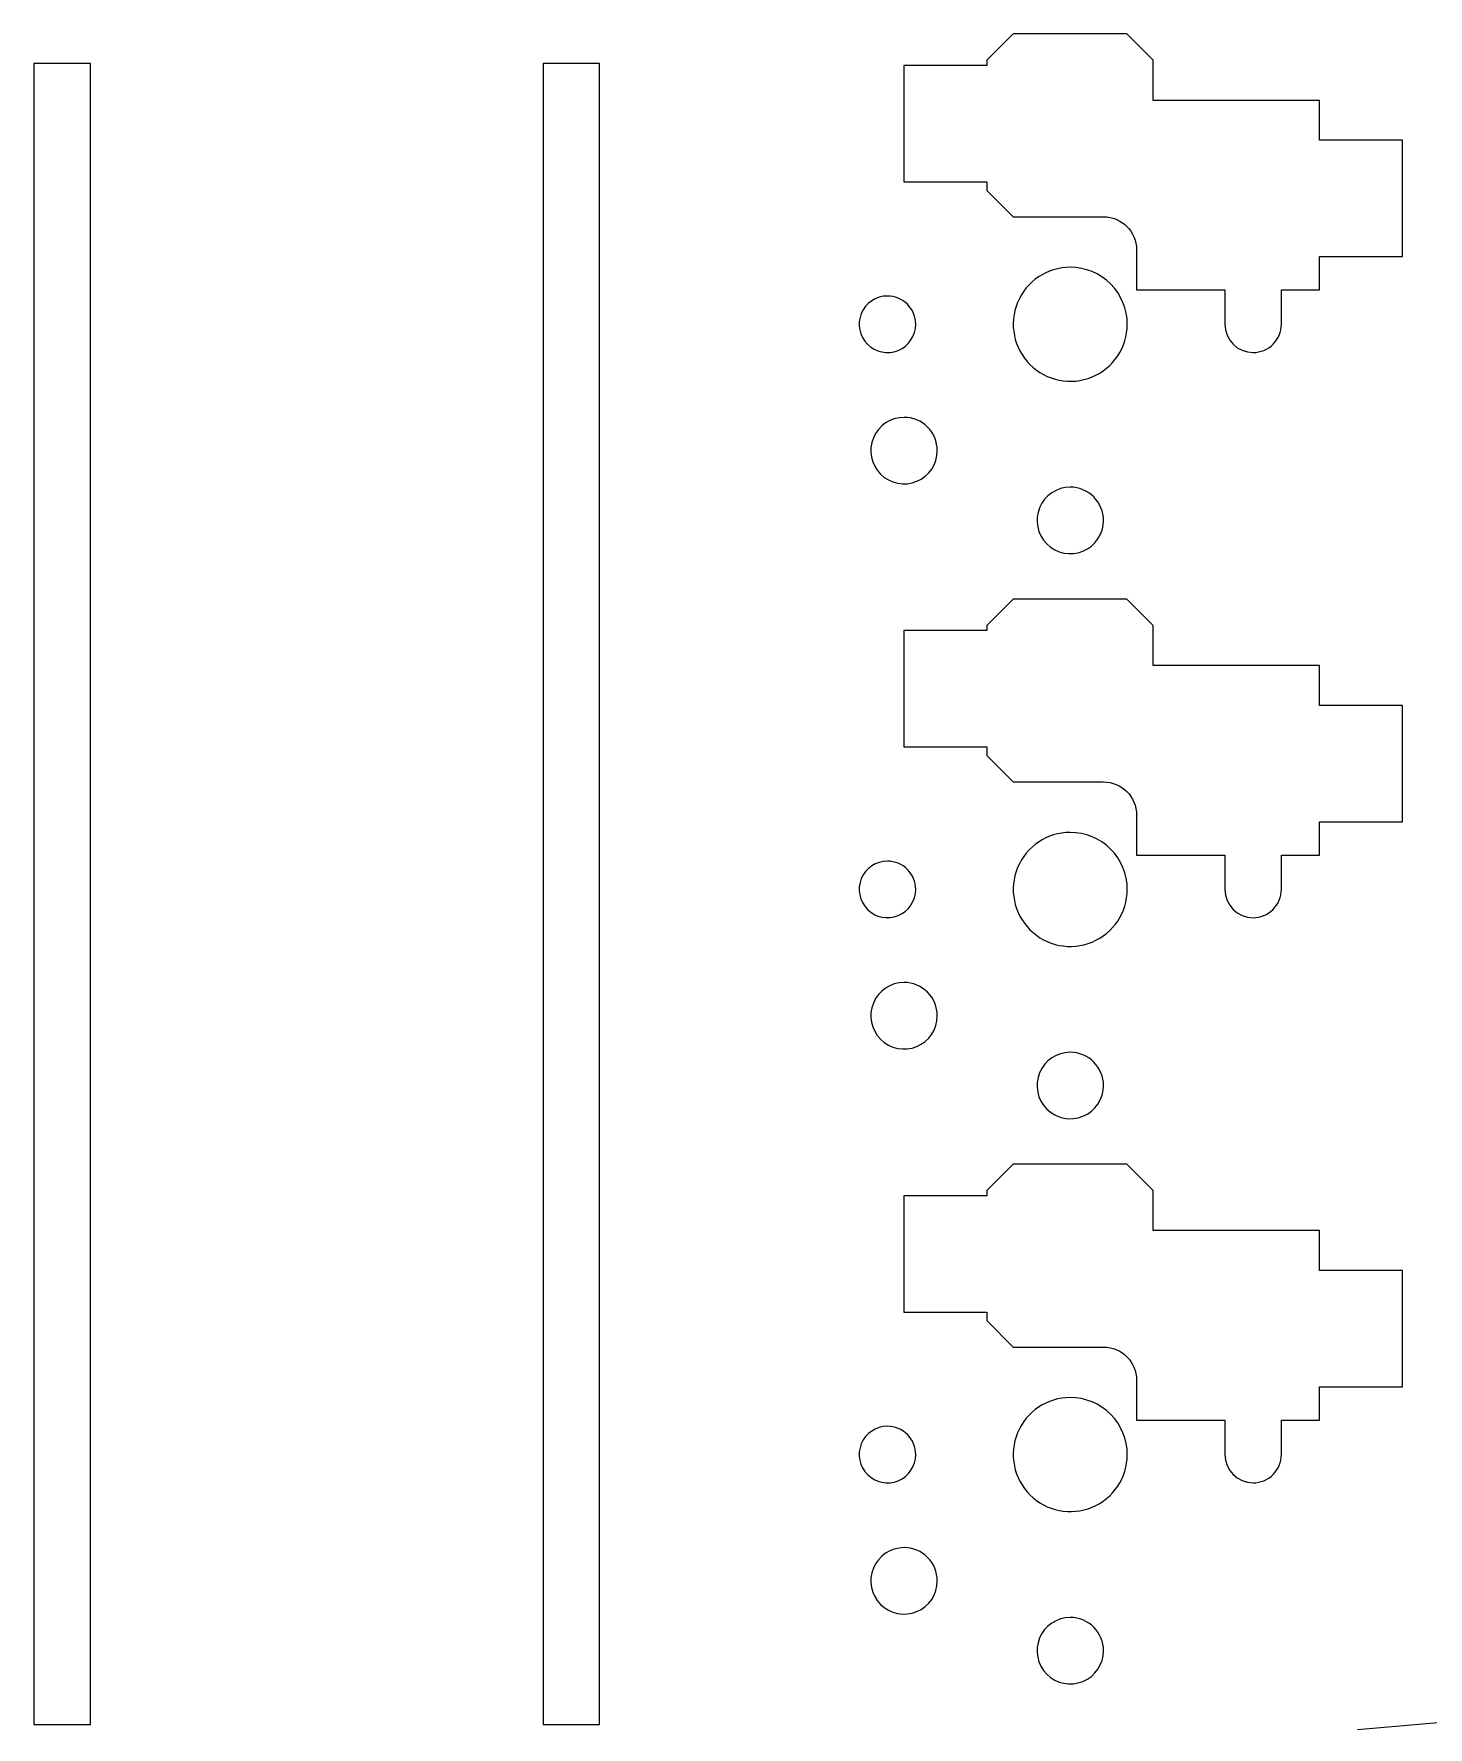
# Model space of a CAD drawing. Header units: millimetres. Extents: x -141 to -2, y 8 to 96.
# Drawn here: x -133.5 to -91.6, y 37.9 to 88.8 of the extents above; entities that cross this region are included whole.
import ezdxf

# ---------------------------------------------------------------- set-up
doc = ezdxf.new("R2010")
doc.units = ezdxf.units.MM
doc.layers.get('0').update_dxf_attribs({"linetype": 'CONTINUOUS'})

msp = doc.modelspace()

# ---------------------------------------------------------------- linework, layer by layer
at = {"color": 7}
for p, q in [((-104.079496, 88.825434), (-104.872212, 88.032724)), ((-100.665234, 88.825434), (-104.079496, 88.825434)), ((-99.872518, 88.032724), (-100.665234, 88.825434)), ((-131.842899, 87.933504), (-133.542903, 87.933504)), ((-133.542903, 87.933504), (-133.542903, 37.973501)), ((-131.842899, 37.973501), (-131.842899, 87.933504)), ((-116.526908, 87.933504), (-118.226912, 87.933504)), ((-118.226912, 87.933504), (-118.226912, 37.973501)), ((-116.526908, 37.973501), (-116.526908, 87.933504)), ((-104.872212, 87.874074), (-107.372318, 87.874074)), ((-107.372318, 87.874074), (-107.372318, 84.374544)), ((-104.872212, 88.032724), (-104.872212, 87.874074)), ((-99.872518, 86.825554), (-99.872518, 88.032724)), ((-94.872306, 86.825554), (-99.872518, 86.825554)), ((-94.872306, 85.624084), (-94.872306, 86.825554)), ((-92.372199, 85.624084), (-94.872306, 85.624084)), ((-92.372199, 82.124034), (-92.372199, 85.624084)), ((-107.372318, 84.374544), (-104.872212, 84.374544)), ((-104.872212, 84.374544), (-104.872212, 84.118234)), ((-104.872212, 84.118234), (-104.079496, 83.325514)), ((-104.079496, 83.325514), (-101.372168, 83.325514)), ((-100.372229, 82.323504), (-100.372229, 81.124094)), ((-94.872306, 81.124094), (-94.872306, 82.124034)), ((-94.872306, 82.124034), (-92.372199, 82.124034)), ((-102.36569, 81.804974), (-102.36569, 81.804974)), ((-100.372229, 81.124094), (-97.715543, 81.124094)), ((-97.715543, 81.124094), (-97.715543, 80.090054)), ((-96.015905, 80.111754), (-96.015905, 81.124094)), ((-96.015905, 81.124094), (-94.872306, 81.124094)), ((-107.86569, 80.939974), (-107.86569, 80.939974)), ((-96.015905, 80.111244), (-96.015905, 80.111754)), ((-96.015905, 80.110724), (-96.015905, 80.111244)), ((-96.015905, 80.110204), (-96.015905, 80.110724)), ((-96.015905, 80.109694), (-96.015905, 80.110204)), ((-96.015905, 80.109174), (-96.015905, 80.109694)), ((-96.015905, 80.108654), (-96.015905, 80.109174)), ((-96.015905, 80.108144), (-96.015905, 80.108654)), ((-96.015905, 80.107624), (-96.015905, 80.108144)), ((-96.015905, 80.107104), (-96.015905, 80.107624)), ((-96.015905, 80.106584), (-96.015905, 80.107104)), ((-96.015905, 80.106074), (-96.015905, 80.106584)), ((-96.015905, 80.105554), (-96.015905, 80.106074)), ((-96.015905, 80.105034), (-96.015905, 80.105554)), ((-96.015905, 80.104524), (-96.015905, 80.105034)), ((-96.015905, 80.104004), (-96.015905, 80.104524)), ((-96.015905, 80.103484), (-96.015905, 80.104004)), ((-96.015905, 80.102974), (-96.015905, 80.103484)), ((-96.015905, 80.102454), (-96.015905, 80.102974)), ((-96.015905, 80.101934), (-96.015905, 80.102454)), ((-96.015905, 80.101424), (-96.015905, 80.101934)), ((-96.015905, 80.100904), (-96.015905, 80.101424)), ((-96.015905, 80.100384), (-96.015905, 80.100904)), ((-96.015905, 80.099874), (-96.015905, 80.100384)), ((-96.015905, 80.099354), (-96.015905, 80.099874)), ((-96.015905, 80.098834), (-96.015905, 80.099354)), ((-96.015905, 80.098324), (-96.015905, 80.098834)), ((-96.015905, 80.097804), (-96.015905, 80.098324)), ((-96.015905, 80.097284), (-96.015905, 80.097804)), ((-96.015905, 80.096774), (-96.015905, 80.097284)), ((-96.015905, 80.096254), (-96.015905, 80.096774)), ((-96.015905, 80.095734), (-96.015905, 80.096254)), ((-96.015905, 80.095224), (-96.015905, 80.095734)), ((-96.015905, 80.094704), (-96.015905, 80.095224)), ((-96.015905, 80.094184), (-96.015905, 80.094704)), ((-96.015905, 80.093674), (-96.015905, 80.094184)), ((-96.015905, 80.093154), (-96.015905, 80.093674)), ((-96.015905, 80.092634), (-96.015905, 80.093154)), ((-96.015905, 80.092124), (-96.015905, 80.092634)), ((-96.015905, 80.091604), (-96.015905, 80.092124)), ((-96.015905, 80.091084), (-96.015905, 80.091604)), ((-96.015905, 80.090574), (-96.015905, 80.091084)), ((-96.015905, 80.090054), (-96.015905, 80.090574)), ((-107.36569, 77.289973), (-107.36569, 77.289973)), ((-102.36569, 75.189983), (-102.36569, 75.189983)), ((-104.079496, 71.825433), (-104.872212, 71.032723)), ((-100.665234, 71.825433), (-104.079496, 71.825433)), ((-99.872518, 71.032723), (-100.665234, 71.825433)), ((-104.872212, 70.874073), (-107.372318, 70.874073)), ((-107.372318, 70.874073), (-107.372318, 67.374543)), ((-104.872212, 71.032723), (-104.872212, 70.874073)), ((-99.872518, 69.825553), (-99.872518, 71.032723)), ((-94.872306, 69.825553), (-99.872518, 69.825553)), ((-94.872306, 68.624083), (-94.872306, 69.825553)), ((-92.372199, 68.624083), (-94.872306, 68.624083)), ((-92.372199, 65.124033), (-92.372199, 68.624083)), ((-107.372318, 67.374543), (-104.872212, 67.374543)), ((-104.872212, 67.374543), (-104.872212, 67.118233)), ((-104.872212, 67.118233), (-104.079496, 66.325513)), ((-104.079496, 66.325513), (-101.372168, 66.325513)), ((-100.372229, 65.323503), (-100.372229, 64.124092)), ((-102.36569, 64.804972), (-102.36569, 64.804972)), ((-94.872306, 64.124092), (-94.872306, 65.124033)), ((-94.872306, 65.124033), (-92.372199, 65.124033)), ((-107.86569, 63.939972), (-107.86569, 63.939972)), ((-100.372229, 64.124092), (-97.715543, 64.124092)), ((-97.715543, 64.124092), (-97.715543, 63.090052)), ((-96.015905, 63.111752), (-96.015905, 64.124092)), ((-96.015905, 64.124092), (-94.872306, 64.124092)), ((-96.015905, 63.111242), (-96.015905, 63.111752)), ((-96.015905, 63.110722), (-96.015905, 63.111242)), ((-96.015905, 63.110202), (-96.015905, 63.110722)), ((-96.015905, 63.109692), (-96.015905, 63.110202)), ((-96.015905, 63.109172), (-96.015905, 63.109692)), ((-96.015905, 63.108652), (-96.015905, 63.109172)), ((-96.015905, 63.108142), (-96.015905, 63.108652)), ((-96.015905, 63.107622), (-96.015905, 63.108142)), ((-96.015905, 63.107102), (-96.015905, 63.107622)), ((-96.015905, 63.106582), (-96.015905, 63.107102)), ((-96.015905, 63.106072), (-96.015905, 63.106582)), ((-96.015905, 63.105552), (-96.015905, 63.106072)), ((-96.015905, 63.105032), (-96.015905, 63.105552)), ((-96.015905, 63.104522), (-96.015905, 63.105032)), ((-96.015905, 63.104002), (-96.015905, 63.104522)), ((-96.015905, 63.103482), (-96.015905, 63.104002)), ((-96.015905, 63.102972), (-96.015905, 63.103482)), ((-96.015905, 63.102452), (-96.015905, 63.102972)), ((-96.015905, 63.101932), (-96.015905, 63.102452)), ((-96.015905, 63.101422), (-96.015905, 63.101932)), ((-96.015905, 63.100902), (-96.015905, 63.101422)), ((-96.015905, 63.100382), (-96.015905, 63.100902)), ((-96.015905, 63.099872), (-96.015905, 63.100382)), ((-96.015905, 63.099352), (-96.015905, 63.099872)), ((-96.015905, 63.098832), (-96.015905, 63.099352)), ((-96.015905, 63.098322), (-96.015905, 63.098832)), ((-96.015905, 63.097802), (-96.015905, 63.098322)), ((-96.015905, 63.097282), (-96.015905, 63.097802)), ((-96.015905, 63.096772), (-96.015905, 63.097282)), ((-96.015905, 63.096252), (-96.015905, 63.096772)), ((-96.015905, 63.095732), (-96.015905, 63.096252)), ((-96.015905, 63.095222), (-96.015905, 63.095732)), ((-96.015905, 63.094702), (-96.015905, 63.095222)), ((-96.015905, 63.094182), (-96.015905, 63.094702)), ((-96.015905, 63.093672), (-96.015905, 63.094182)), ((-96.015905, 63.093152), (-96.015905, 63.093672)), ((-96.015905, 63.092632), (-96.015905, 63.093152)), ((-96.015905, 63.092122), (-96.015905, 63.092632)), ((-96.015905, 63.091602), (-96.015905, 63.092122)), ((-96.015905, 63.091082), (-96.015905, 63.091602)), ((-96.015905, 63.090572), (-96.015905, 63.091082)), ((-96.015905, 63.090052), (-96.015905, 63.090572)), ((-107.36569, 60.289972), (-107.36569, 60.289972)), ((-102.36569, 58.189982), (-102.36569, 58.189982)), ((-104.079496, 54.825432), (-104.872212, 54.032722)), ((-100.665234, 54.825432), (-104.079496, 54.825432)), ((-99.872518, 54.032722), (-100.665234, 54.825432)), ((-104.872212, 54.032722), (-104.872212, 53.874072)), ((-99.872518, 52.825552), (-99.872518, 54.032722)), ((-104.872212, 53.874072), (-107.372318, 53.874072)), ((-107.372318, 53.874072), (-107.372318, 50.374541)), ((-94.872306, 52.825552), (-99.872518, 52.825552)), ((-94.872306, 51.624082), (-94.872306, 52.825552)), ((-92.372199, 51.624082), (-94.872306, 51.624082)), ((-92.372199, 48.124031), (-92.372199, 51.624082)), ((-107.372318, 50.374541), (-104.872212, 50.374541)), ((-104.872212, 50.374541), (-104.872212, 50.118231)), ((-104.872212, 50.118231), (-104.079496, 49.325511)), ((-104.079496, 49.325511), (-101.372168, 49.325511)), ((-100.372229, 48.323501), (-100.372229, 47.124091)), ((-94.872306, 47.124091), (-94.872306, 48.124031)), ((-94.872306, 48.124031), (-92.372199, 48.124031)), ((-102.36569, 47.804971), (-102.36569, 47.804971)), ((-107.86569, 46.939971), (-107.86569, 46.939971)), ((-100.372229, 47.124091), (-97.715543, 47.124091)), ((-97.715543, 47.124091), (-97.715543, 46.090051)), ((-96.015905, 46.111751), (-96.015905, 47.124091)), ((-96.015905, 47.124091), (-94.872306, 47.124091)), ((-96.015905, 46.111241), (-96.015905, 46.111751)), ((-96.015905, 46.110721), (-96.015905, 46.111241)), ((-96.015905, 46.110201), (-96.015905, 46.110721)), ((-96.015905, 46.109691), (-96.015905, 46.110201)), ((-96.015905, 46.109171), (-96.015905, 46.109691)), ((-96.015905, 46.108651), (-96.015905, 46.109171)), ((-96.015905, 46.108141), (-96.015905, 46.108651)), ((-96.015905, 46.107621), (-96.015905, 46.108141)), ((-96.015905, 46.107101), (-96.015905, 46.107621)), ((-96.015905, 46.106581), (-96.015905, 46.107101)), ((-96.015905, 46.106071), (-96.015905, 46.106581)), ((-96.015905, 46.105551), (-96.015905, 46.106071)), ((-96.015905, 46.105031), (-96.015905, 46.105551)), ((-96.015905, 46.104521), (-96.015905, 46.105031)), ((-96.015905, 46.104001), (-96.015905, 46.104521)), ((-96.015905, 46.103481), (-96.015905, 46.104001)), ((-96.015905, 46.102971), (-96.015905, 46.103481)), ((-96.015905, 46.102451), (-96.015905, 46.102971)), ((-96.015905, 46.101931), (-96.015905, 46.102451)), ((-96.015905, 46.101421), (-96.015905, 46.101931)), ((-96.015905, 46.100901), (-96.015905, 46.101421)), ((-96.015905, 46.100381), (-96.015905, 46.100901)), ((-96.015905, 46.099871), (-96.015905, 46.100381)), ((-96.015905, 46.099351), (-96.015905, 46.099871)), ((-96.015905, 46.098831), (-96.015905, 46.099351)), ((-96.015905, 46.098321), (-96.015905, 46.098831)), ((-96.015905, 46.097801), (-96.015905, 46.098321)), ((-96.015905, 46.097281), (-96.015905, 46.097801)), ((-96.015905, 46.096771), (-96.015905, 46.097281)), ((-96.015905, 46.096251), (-96.015905, 46.096771)), ((-96.015905, 46.095731), (-96.015905, 46.096251)), ((-96.015905, 46.095221), (-96.015905, 46.095731)), ((-96.015905, 46.094701), (-96.015905, 46.095221)), ((-96.015905, 46.094181), (-96.015905, 46.094701)), ((-96.015905, 46.093671), (-96.015905, 46.094181)), ((-96.015905, 46.093151), (-96.015905, 46.093671)), ((-96.015905, 46.092631), (-96.015905, 46.093151)), ((-96.015905, 46.092121), (-96.015905, 46.092631)), ((-96.015905, 46.091601), (-96.015905, 46.092121)), ((-96.015905, 46.091081), (-96.015905, 46.091601)), ((-96.015905, 46.090571), (-96.015905, 46.091081)), ((-96.015905, 46.090051), (-96.015905, 46.090571)), ((-107.36569, 43.289971), (-107.36569, 43.289971)), ((-102.36569, 41.189981), (-102.36569, 41.189981)), ((-133.542903, 37.973501), (-131.842899, 37.973501)), ((-118.226912, 37.973501), (-116.526908, 37.973501)), ((-90.327942, 38.10628), (-93.729213, 37.808708))]:
    msp.add_line(p, q, dxfattribs=at)
for points in [[(-101.372168, 83.325514), (-100.813929, 83.325474), (-100.37223, 82.881744), (-100.372229, 82.323504)], [(-102.36569, 81.804974), (-103.059343, 81.804974), (-103.684694, 81.387127), (-103.950144, 80.746276)], [(-101.153002, 81.302662), (-101.474627, 81.624287), (-101.910844, 81.804974), (-102.36569, 81.804974)], [(-100.65069, 80.089974), (-100.65069, 80.54482), (-100.831377, 80.981037), (-101.153002, 81.302662)], [(-107.86569, 80.939974), (-108.209483, 80.939974), (-108.519424, 80.732878), (-108.650988, 80.415255)], [(-107.26465, 80.691014), (-107.424056, 80.85042), (-107.640256, 80.939974), (-107.86569, 80.939974)], [(-107.01569, 80.089974), (-107.01569, 80.315408), (-107.105244, 80.531608), (-107.26465, 80.691014)], [(-103.950144, 80.746276), (-104.215593, 80.105424), (-104.068865, 79.367772), (-103.578378, 78.877285)], [(-108.650988, 80.415255), (-108.782552, 80.097631), (-108.70983, 79.732031), (-108.466731, 79.488933)], [(-107.54041, 79.304676), (-107.222786, 79.43624), (-107.01569, 79.746181), (-107.01569, 80.089974)], [(-101.709388, 78.50552), (-101.068536, 78.770969), (-100.65069, 79.396321), (-100.65069, 80.089974)], [(-97.715543, 80.090054), (-97.715587, 79.620752), (-97.335284, 79.240216), (-96.865983, 79.239973)], [(-96.264863, 79.488933), (-96.105438, 79.648359), (-96.015883, 79.864592), (-96.015905, 80.090054)], [(-108.466731, 79.488933), (-108.223633, 79.245834), (-107.858033, 79.173112), (-107.54041, 79.304676)], [(-96.865983, 79.239973), (-96.640521, 79.239953), (-96.424288, 79.329508), (-96.264863, 79.488933)], [(-103.578378, 78.877285), (-103.087892, 78.386799), (-102.35024, 78.240071), (-101.709388, 78.50552)], [(-107.36569, 77.289973), (-107.770153, 77.289973), (-108.134789, 77.046331), (-108.28957, 76.672657)], [(-106.658584, 76.99708), (-106.84612, 77.184617), (-107.100474, 77.289973), (-107.36569, 77.289973)], [(-106.36569, 76.289973), (-106.36569, 76.55519), (-106.471047, 76.809544), (-106.658584, 76.99708)], [(-108.28957, 76.672657), (-108.444351, 76.298982), (-108.358795, 75.868864), (-108.072797, 75.582866)], [(-106.983007, 75.366094), (-106.609333, 75.520875), (-106.36569, 75.885511), (-106.36569, 76.289973)], [(-108.072797, 75.582866), (-107.786799, 75.296868), (-107.356681, 75.211313), (-106.983007, 75.366094)], [(-102.36569, 75.189983), (-102.770152, 75.189983), (-103.134789, 74.946341), (-103.28957, 74.572667)], [(-101.658583, 74.89709), (-101.84612, 75.084626), (-102.100474, 75.189983), (-102.36569, 75.189983)], [(-101.36569, 74.189983), (-101.36569, 74.4552), (-101.471047, 74.709554), (-101.658583, 74.89709)], [(-103.28957, 74.572667), (-103.444351, 74.198992), (-103.358795, 73.768874), (-103.072797, 73.482876)], [(-101.983007, 73.266104), (-101.609332, 73.420885), (-101.36569, 73.785521), (-101.36569, 74.189983)], [(-103.072797, 73.482876), (-102.786799, 73.196878), (-102.356681, 73.111323), (-101.983007, 73.266104)], [(-101.372168, 66.325513), (-100.813929, 66.325473), (-100.37223, 65.881743), (-100.372229, 65.323503)], [(-102.36569, 64.804972), (-103.059343, 64.804972), (-103.684694, 64.387126), (-103.950144, 63.746275)], [(-101.153002, 64.302661), (-101.474627, 64.624286), (-101.910844, 64.804972), (-102.36569, 64.804972)], [(-100.65069, 63.089972), (-100.65069, 63.544819), (-100.831377, 63.981036), (-101.153002, 64.302661)], [(-107.86569, 63.939972), (-108.209483, 63.939972), (-108.519424, 63.732877), (-108.650988, 63.415253)], [(-107.26465, 63.691013), (-107.424056, 63.850419), (-107.640256, 63.939972), (-107.86569, 63.939972)], [(-107.01569, 63.089972), (-107.01569, 63.315406), (-107.105244, 63.531607), (-107.26465, 63.691013)], [(-103.950144, 63.746275), (-104.215593, 63.105423), (-104.068865, 62.367771), (-103.578378, 61.877284)], [(-108.650988, 63.415253), (-108.782552, 63.09763), (-108.70983, 62.73203), (-108.466731, 62.488932)], [(-107.54041, 62.304675), (-107.222786, 62.436239), (-107.01569, 62.746179), (-107.01569, 63.089972)], [(-101.709388, 61.505519), (-101.068536, 61.770968), (-100.65069, 62.39632), (-100.65069, 63.089972)], [(-97.715543, 63.090052), (-97.715587, 62.620751), (-97.335284, 62.240215), (-96.865983, 62.239972)], [(-96.264863, 62.488932), (-96.105438, 62.648358), (-96.015883, 62.864591), (-96.015905, 63.090052)], [(-108.466731, 62.488932), (-108.223633, 62.245833), (-107.858033, 62.173111), (-107.54041, 62.304675)], [(-96.865983, 62.239972), (-96.640521, 62.239952), (-96.424288, 62.329507), (-96.264863, 62.488932)], [(-103.578378, 61.877284), (-103.087892, 61.386798), (-102.35024, 61.240069), (-101.709388, 61.505519)], [(-107.36569, 60.289972), (-107.770153, 60.289972), (-108.134789, 60.04633), (-108.28957, 59.672656)], [(-106.658584, 59.997079), (-106.84612, 60.184615), (-107.100474, 60.289972), (-107.36569, 60.289972)], [(-108.28957, 59.672656), (-108.444351, 59.298981), (-108.358795, 58.868863), (-108.072797, 58.582865)], [(-106.36569, 59.289972), (-106.36569, 59.555189), (-106.471047, 59.809543), (-106.658584, 59.997079)], [(-106.983007, 58.366093), (-106.609333, 58.520874), (-106.36569, 58.88551), (-106.36569, 59.289972)], [(-108.072797, 58.582865), (-107.786799, 58.296867), (-107.356681, 58.211312), (-106.983007, 58.366093)], [(-102.36569, 58.189982), (-102.770152, 58.189982), (-103.134789, 57.94634), (-103.28957, 57.572665)], [(-101.658583, 57.897089), (-101.84612, 58.084625), (-102.100474, 58.189982), (-102.36569, 58.189982)], [(-103.28957, 57.572665), (-103.444351, 57.198991), (-103.358795, 56.768873), (-103.072797, 56.482875)], [(-101.36569, 57.189982), (-101.36569, 57.455198), (-101.471047, 57.709552), (-101.658583, 57.897089)], [(-101.983007, 56.266102), (-101.609332, 56.420883), (-101.36569, 56.78552), (-101.36569, 57.189982)], [(-103.072797, 56.482875), (-102.786799, 56.196877), (-102.356681, 56.111321), (-101.983007, 56.266102)], [(-101.372168, 49.325511), (-100.813929, 49.325471), (-100.37223, 48.881741), (-100.372229, 48.323501)], [(-102.36569, 47.804971), (-103.059343, 47.804971), (-103.684694, 47.387125), (-103.950144, 46.746273)], [(-101.153002, 47.302659), (-101.474627, 47.624284), (-101.910844, 47.804971), (-102.36569, 47.804971)], [(-107.86569, 46.939971), (-108.209483, 46.939971), (-108.519424, 46.732875), (-108.650988, 46.415252)], [(-107.26465, 46.691012), (-107.424056, 46.850418), (-107.640256, 46.939971), (-107.86569, 46.939971)], [(-100.65069, 46.089971), (-100.65069, 46.544818), (-100.831377, 46.981035), (-101.153002, 47.302659)], [(-108.650988, 46.415252), (-108.782552, 46.097629), (-108.70983, 45.732029), (-108.466731, 45.48893)], [(-107.01569, 46.089971), (-107.01569, 46.315405), (-107.105244, 46.531606), (-107.26465, 46.691012)], [(-103.950144, 46.746273), (-104.215593, 46.105422), (-104.068865, 45.36777), (-103.578378, 44.877283)], [(-107.54041, 45.304674), (-107.222786, 45.436237), (-107.01569, 45.746178), (-107.01569, 46.089971)], [(-101.709388, 44.505518), (-101.068536, 44.770967), (-100.65069, 45.396318), (-100.65069, 46.089971)], [(-97.715543, 46.090051), (-97.715587, 45.62075), (-97.335284, 45.240214), (-96.865983, 45.239971)], [(-96.264863, 45.488931), (-96.105438, 45.648357), (-96.015883, 45.86459), (-96.015905, 46.090051)], [(-108.466731, 45.48893), (-108.223633, 45.245832), (-107.858033, 45.17311), (-107.54041, 45.304674)], [(-96.865983, 45.239971), (-96.640521, 45.23995), (-96.424288, 45.329506), (-96.264863, 45.488931)], [(-103.578378, 44.877283), (-103.087892, 44.386796), (-102.35024, 44.240068), (-101.709388, 44.505518)], [(-107.36569, 43.289971), (-107.770153, 43.289971), (-108.134789, 43.046329), (-108.28957, 42.672654)], [(-106.658584, 42.997078), (-106.84612, 43.184614), (-107.100474, 43.289971), (-107.36569, 43.289971)], [(-106.36569, 42.289971), (-106.36569, 42.555187), (-106.471047, 42.809541), (-106.658584, 42.997078)], [(-108.28957, 42.672654), (-108.444351, 42.29898), (-108.358795, 41.868862), (-108.072797, 41.582864)], [(-106.983007, 41.366091), (-106.609333, 41.520872), (-106.36569, 41.885509), (-106.36569, 42.289971)], [(-108.072797, 41.582864), (-107.786799, 41.296866), (-107.356681, 41.21131), (-106.983007, 41.366091)], [(-102.36569, 41.189981), (-102.770152, 41.189981), (-103.134789, 40.946339), (-103.28957, 40.572664)], [(-101.658583, 40.897088), (-101.84612, 41.084624), (-102.100474, 41.189981), (-102.36569, 41.189981)], [(-101.36569, 40.189981), (-101.36569, 40.455197), (-101.471047, 40.709551), (-101.658583, 40.897088)], [(-103.28957, 40.572664), (-103.444351, 40.19899), (-103.358795, 39.768872), (-103.072797, 39.482874)], [(-101.983007, 39.266101), (-101.609332, 39.420882), (-101.36569, 39.785519), (-101.36569, 40.189981)], [(-103.072797, 39.482874), (-102.786799, 39.196876), (-102.356681, 39.11132), (-101.983007, 39.266101)]]:
    msp.add_open_spline(points, degree=3, dxfattribs=at)

doc.saveas('drawing.dxf')
